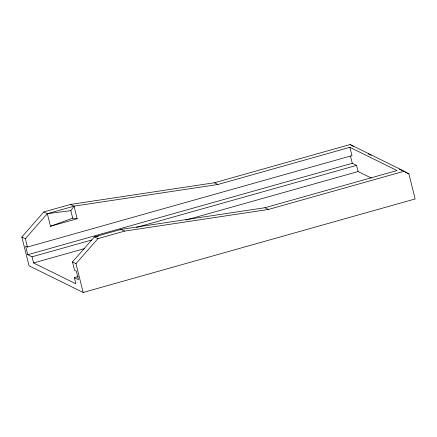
<?xml version="1.0" encoding="UTF-8"?>
<svg xmlns="http://www.w3.org/2000/svg" width="437" height="437" viewBox="0 0 437 437"><rect width="100%" height="100%" fill="white"/><g stroke="black" fill="none" stroke-linecap="round" stroke-linejoin="round"><path stroke-width="0.66" d="M43.815 211.945L70.521 204.429L214.381 182.764L350.113 144.532L404.241 171.211L408.912 173.937L415.15 198.955L83.156 292.468L29.028 265.789L21.85 236.996L43.815 211.945L47.327 213.677L70.827 210.639L74.028 206.155L217.888 184.496L349.895 147.313L396.998 170.528L264.997 207.712L121.136 229.37L94.43 236.892L72.466 261.938L74.536 270.246L76.328 271.126L78.458 279.685L74.301 277.637L75.836 283.782L33.573 262.954L32.043 256.809L27.777 254.705L25.641 246.146L27.433 247.031L351.965 155.621L349.895 147.313M27.433 247.031L25.357 238.722L47.327 213.677L74.028 206.155L77.169 218.74L50.463 226.262L47.327 213.677M83.156 292.468L75.972 263.669L97.943 238.624L124.643 231.102L268.504 209.438L404.241 171.211M120.038 230.042L121.136 229.37L124.643 231.102M50.463 226.262L72.711 218.189L77.169 218.74M27.777 254.705L352.309 163.296L356.576 165.399L358.105 171.544L371.39 178.088M32.043 256.809L91.825 239.973M136.497 227.387L356.576 165.399M33.573 262.954L84.816 248.516M185.987 220.024L358.105 171.544M74.301 277.637L78.245 276.528M98.407 236.111L94.43 236.892L97.943 238.624M368.167 153.851L371.21 155.353M399.183 169.141L402.22 170.638M405.263 172.134L408.912 173.937M214.381 182.764L217.888 184.496M264.997 207.712L268.504 209.438M70.521 204.429L74.028 206.155M21.85 236.996L25.357 238.722M72.466 261.938L75.972 263.669M350.113 144.532L353.62 146.581M350.507 156.058L352.309 163.296M70.827 210.639L72.711 218.189"/></g></svg>
